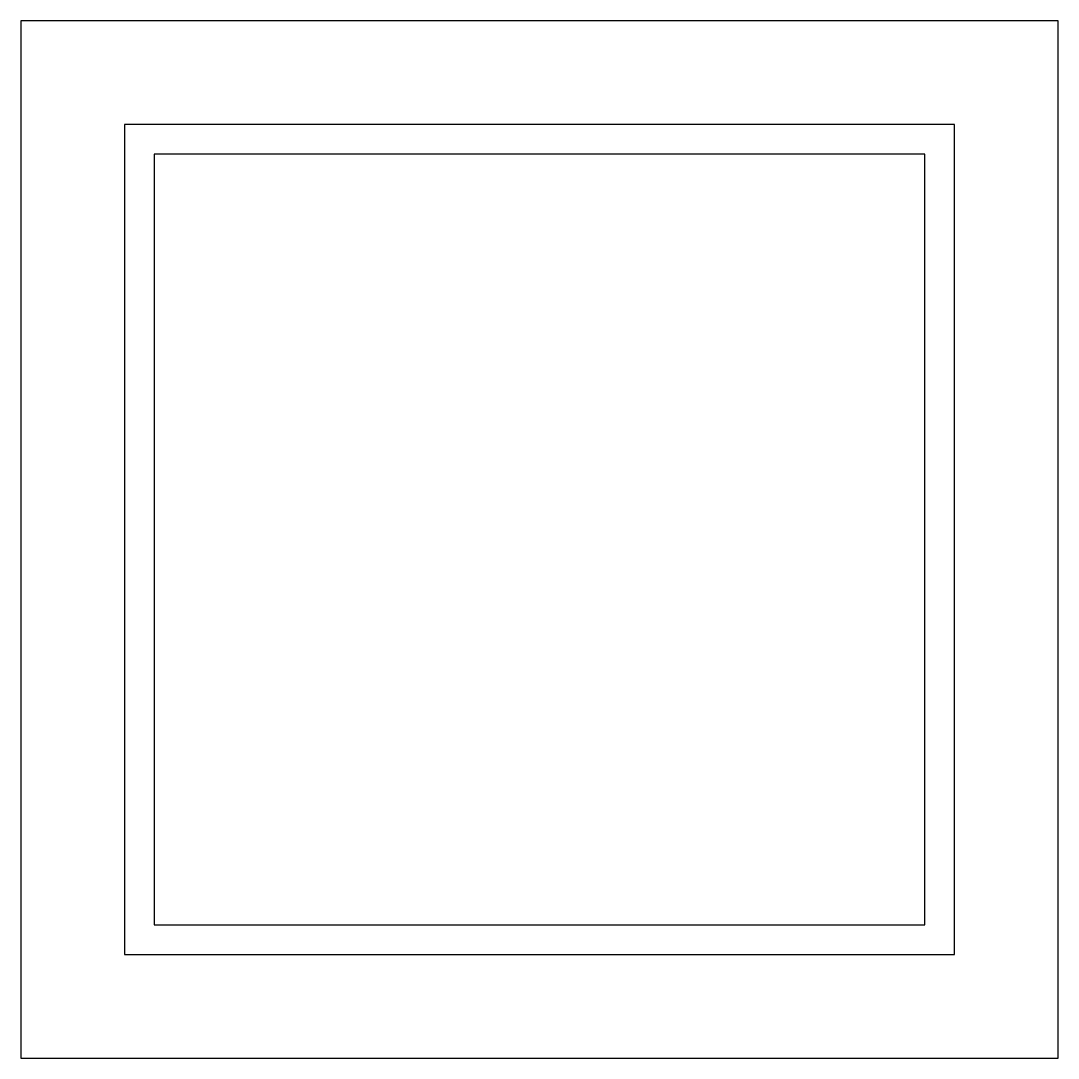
# Model space of a CAD drawing. Extents: x 16.576 to 17.276, y 27.356 to 28.056.
import ezdxf

# ---------------------------------------------------------------- set-up
doc = ezdxf.new("R2010")
doc.units = 0
doc.header["$MEASUREMENT"] = 0
doc.layers.add('A-MOBILIA', color=2, linetype='CONTINUOUS')
doc.layers.add('ESC50', color=1, linetype='CONTINUOUS')

msp = doc.modelspace()

# ---------------------------------------------------------------- linework, layer by layer
at = {"layer": 'A-MOBILIA'}
msp.add_lwpolyline([(17.27562, 27.35632), (17.27562, 28.05632), (16.57562, 28.05632), (16.57562, 27.35632)], close=True, dxfattribs=at)
at = {"layer": 'ESC50'}
for points in [[(17.20562, 27.42632), (17.20562, 27.98632), (16.64562, 27.98632), (16.64562, 27.42632)], [(17.18562, 27.44632), (17.18562, 27.96632), (16.66562, 27.96632), (16.66562, 27.44632)]]:
    msp.add_lwpolyline(points, close=True, dxfattribs=at)

doc.saveas('drawing.dxf')
